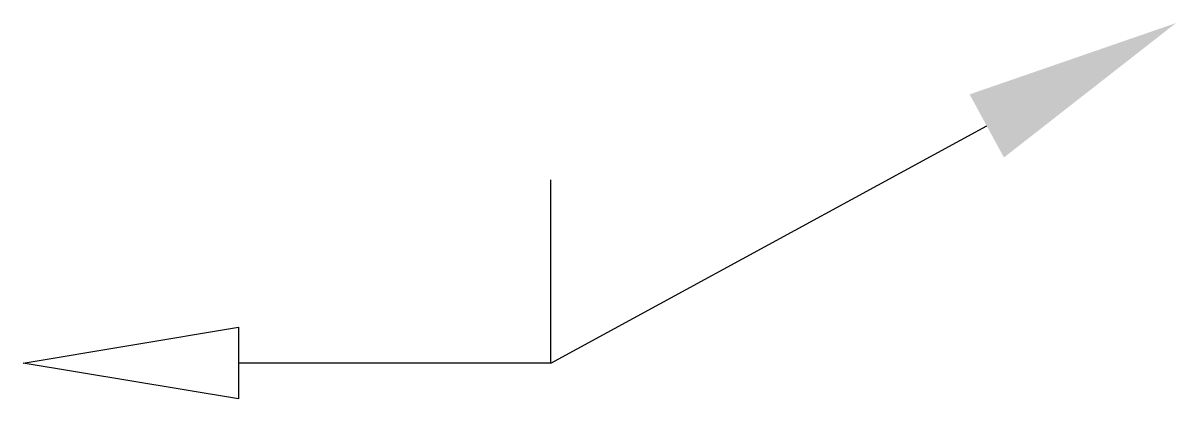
# Model space of a CAD drawing. Header units: millimetres. Extents: x -18.4 to 21.8, y -1.2 to 11.8.
import ezdxf

# ---------------------------------------------------------------- set-up
doc = ezdxf.new("R2010")
doc.units = ezdxf.units.MM

msp = doc.modelspace()

# ---------------------------------------------------------------- linework, layer by layer
at = {"color": 4, "transparency": 33554687}
for q in [(15.187, 8.252), (0, 6.378), (-10.888, 0)]:
    msp.add_line((0, 0), q, dxfattribs=at)
at = {"color": 7, "transparency": 33554687}
for p, q in [((-18.388, 0), (-10.888, 1.25)), ((-10.888, -1.25), (-18.388, 0))]:
    msp.add_line(p, q, dxfattribs=at)
at = {"transparency": 33554687}
msp.add_line((-10.888, 1.25), (-10.888, -1.25), dxfattribs=at)
at = {"color": 7, "transparency": 33554687}
msp.add_solid([(15.784, 7.154), (14.59, 9.351), (21.777, 11.833)], dxfattribs=at)

doc.saveas('drawing.dxf')
